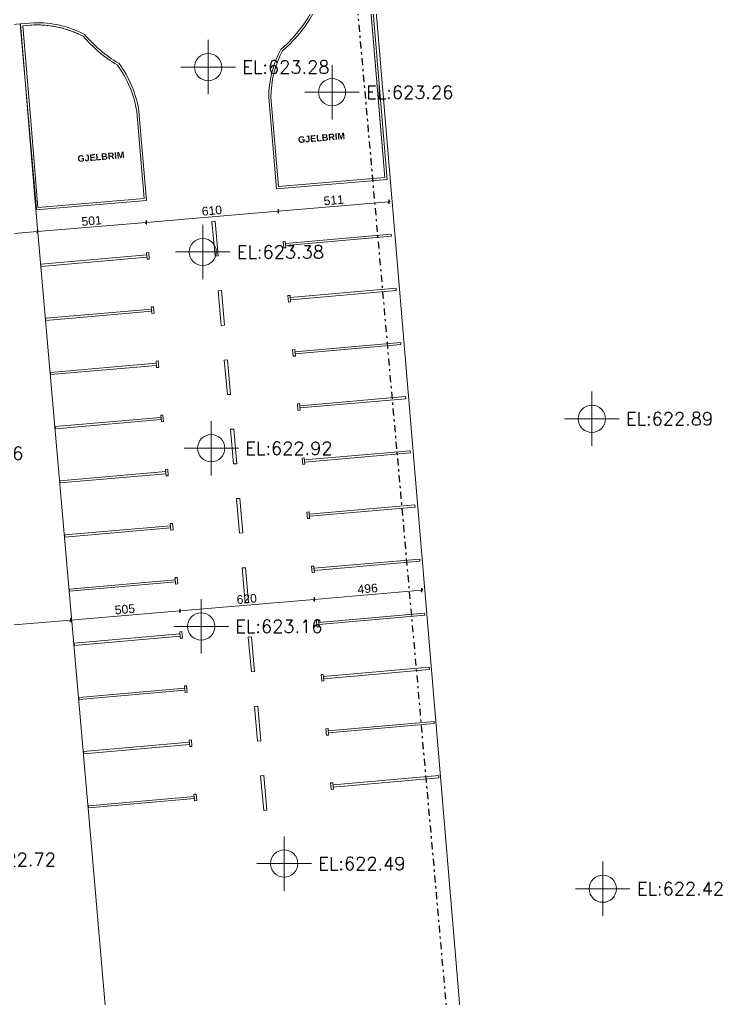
# Model space of a CAD drawing. Header units: metres. Extents: x 7516628 to 7516794, y 4692096 to 4692450.
# Drawn here: x 7516736.32 to 7516768.63, y 4692183.44 to 4692228.5 of the extents above; entities that cross this region are included whole.
import ezdxf

# ---------------------------------------------------------------- set-up
doc = ezdxf.new("R2010")
doc.units = ezdxf.units.M
doc.linetypes.add('Dot & Dashed', pattern=[670.277762, 317.5, -176.388889, 0, -176.388874])
for name, color, linetype, lineweight in [('dtm label', 1, 'Continuous', 0), ('New_Annotation - Text_Pen_No__84', 95, 'Continuous', 0), ('New_Dimensioning - General', 7, 'Continuous', 0), ('New_Dimensioning - General_Pen_No__1', 7, 'Continuous', 0), ('New_Dimensioning - General_Pen_No__142', 8, 'Continuous', 0), ('New_Dimensioning - General_Pen_No__161', 251, 'Continuous', 0), ('New_Drawing & Figure_Pen_No__58', 12, 'Continuous', 0), ('New_Structural - Bearing', 7, 'Continuous', 0), ('New_Structural - Bearing_Pen_No__1', 7, 'Continuous', 0), ('New_Structural - Bearing_Pen_No__184', 254, 'Continuous', 0), ('New_Structural - Bearing_Pen_No__89', 123, 'Continuous', 0), ('niveleta lartesite', 5, 'Continuous', 0), ('Parcela Baze', 7, 'Continuous', 0), ('projekt', 7, 'Continuous', 0)]:
    doc.layers.add(name, color=color, linetype=linetype, lineweight=lineweight)
doc.styles.add('GENERATED_STYLE_1', font='arial.ttf')
doc.styles.add('GENERATED_STYLE_2', font='arialbd.ttf')
doc.styles.get("Standard").update_dxf_attribs({"font": 'simplex.shx'})
doc.dimstyles.new('GENERATED_STYLE__1', dxfattribs={"dimtxt": 400, "dimasz": 95, "dimexe": 0.18, "dimexo": 100000, "dimgap": 0, "dimtad": 1, "dimdec": 0, "dimlfac": 0.1, "dimzin": 0, "dimdsep": 46, "dimtxsty": 'GENERATED_STYLE_1', "dimblk": 'ARROWHEAD_2', "dimblk1": 'ARROWHEAD_2', "dimblk2": 'ARROWHEAD_2', "dimcen": 0.09, "dimclrd": 251, "dimclre": 251, "dimclrt": 7, "dimadec": 0, "dimazin": 0, "dimtfac": 1, "dimtdec": 4, "dimtmove": 0, "dimatfit": 3, "dimfxl": 1, "dimtolj": 1, "dimtzin": 0, "dimarcsym": 0})

# ---------------------------------------------------------------- blocks, each defined once
blk = doc.blocks.new('Slab_36', base_point=(18338, -86812))
at = {"layer": 'New_Structural - Bearing_Pen_No__1', "color": 7, "linetype": 'Continuous', "lineweight": 13, "flags": 128}
for points in [[(18338, -86812), (18689, -91024, 0.124189), (19630, -93349, -0.509815), (20482, -103671, 0.123051), (19926, -105879), (20275, -110082), (25365, -109659), (23421, -86389), (18438, -86803), (18406, -86806)], [(18788, -91016), (18446, -86903), (23330, -86497), (23741, -91427), (25076, -107395), (25269, -109567), (20367, -109974), (20026, -105874, -0.121675), (20561, -103737, 0.508123), (19698, -93272, -0.062551), (19094, -92174, -0.0548), (18803, -91115, -0.001672), (18798, -91082, -0.003311)]]:
    blk.add_lwpolyline(points, format="xyb", close=True, dxfattribs=at)
blk = doc.blocks.new('Slab_38', base_point=(8504, -102500))
at = {"layer": 'New_Structural - Bearing_Pen_No__1', "color": 7, "linetype": 'Continuous', "lineweight": 13, "flags": 128}
for points in [[(8504, -102500), (8876, -106972), (9215, -111055), (14306, -110617), (13955, -106530, 0.128781), (13025, -104311, -0.081019), (11450, -102983, 0.127824), (9120, -102447), (9120, -102447)], [(8978, -106963), (9309, -110945), (14189, -110525), (13979, -107999), (13853, -106541, 0.127571), (12955, -104389, -0.079486), (11385, -103064, 0.126442), (9129, -102549), (8614, -102593)]]:
    blk.add_lwpolyline(points, format="xyb", close=True, dxfattribs=at)
blk = doc.blocks.new('Slab_179', base_point=(930, -103251))
at = {"layer": 'New_Structural - Bearing_Pen_No__184', "color": 254, "linetype": 'Continuous', "lineweight": 0, "flags": 128}
blk.add_lwpolyline([(12992, -154422), (11842, -141037), (9214, -111041), (9242, -111039), (8502, -102502), (921, -103151), (930, -103251), (-19196, -104973), (-19195, -104984), (-17517, -124689), (-15960, -142356), (-15796, -142342), (4114, -140647), (4114, -140646), (4112, -140622), (-15815, -142319), (-17376, -123985), (-18937, -105651), (990, -103954), (5726, -159057)], dxfattribs=at)
blk = doc.blocks.new('Slab_180', base_point=(11639, -138556))
at = {"layer": 'New_Structural - Bearing_Pen_No__1', "color": 7, "linetype": 'Continuous', "lineweight": 13, "flags": 128}
blk.add_lwpolyline([(11639, -138556), (16503, -138130), (16495, -138031), (11631, -138456)], close=True, dxfattribs=at)
blk = doc.blocks.new('Slab_181', base_point=(16486, -137931))
at = {"layer": 'New_Structural - Bearing_Pen_No__1', "color": 7, "linetype": 'Continuous', "lineweight": 13, "flags": 128}
blk.add_lwpolyline([(16486, -137931), (16512, -138230), (16612, -138221), (16585, -137922)], close=True, dxfattribs=at)
blk = doc.blocks.new('Slab_182', base_point=(11421, -136065))
at = {"layer": 'New_Structural - Bearing_Pen_No__1', "color": 7, "linetype": 'Continuous', "lineweight": 13, "flags": 128}
blk.add_lwpolyline([(11421, -136065), (16285, -135640), (16277, -135540), (11413, -135966)], close=True, dxfattribs=at)
blk = doc.blocks.new('Slab_183', base_point=(16268, -135440))
at = {"layer": 'New_Structural - Bearing_Pen_No__1', "color": 7, "linetype": 'Continuous', "lineweight": 13, "flags": 128}
blk.add_lwpolyline([(16268, -135440), (16294, -135739), (16394, -135731), (16368, -135432)], close=True, dxfattribs=at)
blk = doc.blocks.new('Slab_184', base_point=(11203, -133575))
at = {"layer": 'New_Structural - Bearing_Pen_No__1', "color": 7, "linetype": 'Continuous', "lineweight": 13, "flags": 128}
blk.add_lwpolyline([(11203, -133575), (16067, -133149), (16059, -133050), (11195, -133475)], close=True, dxfattribs=at)
blk = doc.blocks.new('Slab_185', base_point=(16050, -132950))
at = {"layer": 'New_Structural - Bearing_Pen_No__1', "color": 7, "linetype": 'Continuous', "lineweight": 13, "flags": 128}
blk.add_lwpolyline([(16050, -132950), (16076, -133249), (16176, -133240), (16150, -132941)], close=True, dxfattribs=at)
blk = doc.blocks.new('Slab_186', base_point=(10986, -131084))
at = {"layer": 'New_Structural - Bearing_Pen_No__1', "color": 7, "linetype": 'Continuous', "lineweight": 13, "flags": 128}
blk.add_lwpolyline([(10986, -131084), (15850, -130659), (15842, -130559), (10978, -130985)], close=True, dxfattribs=at)
blk = doc.blocks.new('Slab_187', base_point=(15833, -130459))
at = {"layer": 'New_Structural - Bearing_Pen_No__1', "color": 7, "linetype": 'Continuous', "lineweight": 13, "flags": 128}
blk.add_lwpolyline([(15833, -130459), (15859, -130758), (15959, -130750), (15933, -130451)], close=True, dxfattribs=at)
blk = doc.blocks.new('Slab_188', base_point=(10768, -128594))
at = {"layer": 'New_Structural - Bearing_Pen_No__1', "color": 7, "linetype": 'Continuous', "lineweight": 13, "flags": 128}
blk.add_lwpolyline([(10768, -128594), (15632, -128168), (15624, -128069), (10760, -128494)], close=True, dxfattribs=at)
blk = doc.blocks.new('Slab_189', base_point=(15615, -127969))
at = {"layer": 'New_Structural - Bearing_Pen_No__1', "color": 7, "linetype": 'Continuous', "lineweight": 13, "flags": 128}
blk.add_lwpolyline([(15615, -127969), (15641, -128268), (15741, -128259), (15715, -127960)], close=True, dxfattribs=at)
blk = doc.blocks.new('Slab_190', base_point=(10551, -126103))
at = {"layer": 'New_Structural - Bearing_Pen_No__1', "color": 7, "linetype": 'Continuous', "lineweight": 13, "flags": 128}
blk.add_lwpolyline([(10551, -126103), (15414, -125678), (15406, -125578), (10542, -126004)], close=True, dxfattribs=at)
blk = doc.blocks.new('Slab_191', base_point=(15397, -125478))
at = {"layer": 'New_Structural - Bearing_Pen_No__1', "color": 7, "linetype": 'Continuous', "lineweight": 13, "flags": 128}
blk.add_lwpolyline([(15397, -125478), (15423, -125777), (15523, -125769), (15497, -125470)], close=True, dxfattribs=at)
blk = doc.blocks.new('Slab_192', base_point=(10333, -123613))
at = {"layer": 'New_Structural - Bearing_Pen_No__1', "color": 7, "linetype": 'Continuous', "lineweight": 13, "flags": 128}
blk.add_lwpolyline([(10333, -123613), (15196, -123187), (15188, -123088), (10324, -123513)], close=True, dxfattribs=at)
blk = doc.blocks.new('Slab_193', base_point=(15179, -122988))
at = {"layer": 'New_Structural - Bearing_Pen_No__1', "color": 7, "linetype": 'Continuous', "lineweight": 13, "flags": 128}
blk.add_lwpolyline([(15179, -122988), (15205, -123287), (15305, -123278), (15279, -122979)], close=True, dxfattribs=at)
blk = doc.blocks.new('Slab_194', base_point=(10114, -121123))
at = {"layer": 'New_Structural - Bearing_Pen_No__1', "color": 7, "linetype": 'Continuous', "lineweight": 13, "flags": 128}
blk.add_lwpolyline([(10114, -121123), (14978, -120697), (14969, -120597), (10105, -121023)], close=True, dxfattribs=at)
blk = doc.blocks.new('Slab_195', base_point=(14960, -120498))
at = {"layer": 'New_Structural - Bearing_Pen_No__1', "color": 7, "linetype": 'Continuous', "lineweight": 13, "flags": 128}
blk.add_lwpolyline([(14960, -120498), (14986, -120796), (15086, -120788), (15060, -120489)], close=True, dxfattribs=at)
blk = doc.blocks.new('Slab_196', base_point=(9896, -118632))
at = {"layer": 'New_Structural - Bearing_Pen_No__1', "color": 7, "linetype": 'Continuous', "lineweight": 13, "flags": 128}
blk.add_lwpolyline([(9896, -118632), (14760, -118206), (14751, -118107), (9887, -118532)], close=True, dxfattribs=at)
blk = doc.blocks.new('Slab_197', base_point=(14742, -118007))
at = {"layer": 'New_Structural - Bearing_Pen_No__1', "color": 7, "linetype": 'Continuous', "lineweight": 13, "flags": 128}
blk.add_lwpolyline([(14742, -118007), (14768, -118306), (14868, -118297), (14842, -117998)], close=True, dxfattribs=at)
blk = doc.blocks.new('Slab_198', base_point=(9678, -116142))
at = {"layer": 'New_Structural - Bearing_Pen_No__1', "color": 7, "linetype": 'Continuous', "lineweight": 13, "flags": 128}
blk.add_lwpolyline([(9678, -116142), (14542, -115716), (14533, -115616), (9669, -116042)], close=True, dxfattribs=at)
blk = doc.blocks.new('Slab_199', base_point=(14524, -115517))
at = {"layer": 'New_Structural - Bearing_Pen_No__1', "color": 7, "linetype": 'Continuous', "lineweight": 13, "flags": 128}
blk.add_lwpolyline([(14524, -115517), (14550, -115816), (14650, -115807), (14624, -115508)], close=True, dxfattribs=at)
blk = doc.blocks.new('Slab_200', base_point=(9460, -113651))
at = {"layer": 'New_Structural - Bearing_Pen_No__1', "color": 7, "linetype": 'Continuous', "lineweight": 13, "flags": 128}
blk.add_lwpolyline([(9460, -113651), (14324, -113225), (14315, -113126), (9451, -113551)], close=True, dxfattribs=at)
blk = doc.blocks.new('Slab_201', base_point=(14306, -113026))
at = {"layer": 'New_Structural - Bearing_Pen_No__1', "color": 7, "linetype": 'Continuous', "lineweight": 13, "flags": 128}
blk.add_lwpolyline([(14306, -113026), (14332, -113325), (14432, -113316), (14406, -113017)], close=True, dxfattribs=at)
blk = doc.blocks.new('Slab_202', base_point=(27751, -137172))
at = {"layer": 'New_Structural - Bearing_Pen_No__1', "color": 7, "linetype": 'Continuous', "lineweight": 13, "flags": 128}
blk.add_lwpolyline([(27751, -137172), (22887, -137599), (22879, -137499), (27743, -137072)], close=True, dxfattribs=at)
blk = doc.blocks.new('Slab_203', base_point=(22870, -137399))
at = {"layer": 'New_Structural - Bearing_Pen_No__1', "color": 7, "linetype": 'Continuous', "lineweight": 13, "flags": 128}
blk.add_lwpolyline([(22870, -137399), (22896, -137698), (22797, -137707), (22770, -137408)], close=True, dxfattribs=at)
blk = doc.blocks.new('Slab_204', base_point=(27533, -134682))
at = {"layer": 'New_Structural - Bearing_Pen_No__1', "color": 7, "linetype": 'Continuous', "lineweight": 13, "flags": 128}
blk.add_lwpolyline([(27533, -134682), (22669, -135108), (22660, -135009), (27524, -134582)], close=True, dxfattribs=at)
blk = doc.blocks.new('Slab_205', base_point=(22652, -134909))
at = {"layer": 'New_Structural - Bearing_Pen_No__1', "color": 7, "linetype": 'Continuous', "lineweight": 13, "flags": 128}
blk.add_lwpolyline([(22652, -134909), (22678, -135208), (22578, -135216), (22552, -134918)], close=True, dxfattribs=at)
blk = doc.blocks.new('Slab_206', base_point=(27314, -132191))
at = {"layer": 'New_Structural - Bearing_Pen_No__1', "color": 7, "linetype": 'Continuous', "lineweight": 13, "flags": 128}
blk.add_lwpolyline([(27314, -132191), (22451, -132618), (22442, -132518), (27306, -132091)], close=True, dxfattribs=at)
blk = doc.blocks.new('Slab_207', base_point=(22433, -132418))
at = {"layer": 'New_Structural - Bearing_Pen_No__1', "color": 7, "linetype": 'Continuous', "lineweight": 13, "flags": 128}
blk.add_lwpolyline([(22433, -132418), (22459, -132717), (22360, -132726), (22333, -132427)], close=True, dxfattribs=at)
blk = doc.blocks.new('Slab_208', base_point=(27095, -129701))
at = {"layer": 'New_Structural - Bearing_Pen_No__1', "color": 7, "linetype": 'Continuous', "lineweight": 13, "flags": 128}
blk.add_lwpolyline([(27095, -129701), (22231, -130127), (22223, -130028), (27086, -129601)], close=True, dxfattribs=at)
blk = doc.blocks.new('Slab_209', base_point=(22214, -129928))
at = {"layer": 'New_Structural - Bearing_Pen_No__1', "color": 7, "linetype": 'Continuous', "lineweight": 13, "flags": 128}
blk.add_lwpolyline([(22214, -129928), (22240, -130227), (22140, -130236), (22114, -129937)], close=True, dxfattribs=at)
blk = doc.blocks.new('Slab_210', base_point=(26877, -127210))
at = {"layer": 'New_Structural - Bearing_Pen_No__1', "color": 7, "linetype": 'Continuous', "lineweight": 13, "flags": 128}
blk.add_lwpolyline([(26877, -127210), (22013, -127637), (22004, -127537), (26868, -127111)], close=True, dxfattribs=at)
blk = doc.blocks.new('Slab_211', base_point=(21995, -127438))
at = {"layer": 'New_Structural - Bearing_Pen_No__1', "color": 7, "linetype": 'Continuous', "lineweight": 13, "flags": 128}
blk.add_lwpolyline([(21995, -127438), (22022, -127737), (21922, -127745), (21896, -127446)], close=True, dxfattribs=at)
blk = doc.blocks.new('Slab_212', base_point=(26658, -124720))
at = {"layer": 'New_Structural - Bearing_Pen_No__1', "color": 7, "linetype": 'Continuous', "lineweight": 13, "flags": 128}
blk.add_lwpolyline([(26658, -124720), (21794, -125146), (21786, -125047), (26649, -124620)], close=True, dxfattribs=at)
blk = doc.blocks.new('Slab_213', base_point=(21777, -124947))
at = {"layer": 'New_Structural - Bearing_Pen_No__1', "color": 7, "linetype": 'Continuous', "lineweight": 13, "flags": 128}
blk.add_lwpolyline([(21777, -124947), (21803, -125246), (21703, -125255), (21677, -124956)], close=True, dxfattribs=at)
blk = doc.blocks.new('Slab_214', base_point=(26440, -122229))
at = {"layer": 'New_Structural - Bearing_Pen_No__1', "color": 7, "linetype": 'Continuous', "lineweight": 13, "flags": 128}
blk.add_lwpolyline([(26440, -122229), (21576, -122656), (21567, -122556), (26431, -122130)], close=True, dxfattribs=at)
blk = doc.blocks.new('Slab_215', base_point=(21558, -122457))
at = {"layer": 'New_Structural - Bearing_Pen_No__1', "color": 7, "linetype": 'Continuous', "lineweight": 13, "flags": 128}
blk.add_lwpolyline([(21558, -122457), (21585, -122756), (21485, -122764), (21459, -122466)], close=True, dxfattribs=at)
blk = doc.blocks.new('Slab_216', base_point=(26222, -119739))
at = {"layer": 'New_Structural - Bearing_Pen_No__1', "color": 7, "linetype": 'Continuous', "lineweight": 13, "flags": 128}
blk.add_lwpolyline([(26222, -119739), (21358, -120165), (21350, -120066), (26213, -119639)], close=True, dxfattribs=at)
blk = doc.blocks.new('Slab_217', base_point=(21341, -119966))
at = {"layer": 'New_Structural - Bearing_Pen_No__1', "color": 7, "linetype": 'Continuous', "lineweight": 13, "flags": 128}
blk.add_lwpolyline([(21341, -119966), (21367, -120265), (21268, -120274), (21241, -119975)], close=True, dxfattribs=at)
blk = doc.blocks.new('Slab_218', base_point=(26004, -117248))
at = {"layer": 'New_Structural - Bearing_Pen_No__1', "color": 7, "linetype": 'Continuous', "lineweight": 13, "flags": 128}
blk.add_lwpolyline([(26004, -117248), (21140, -117675), (21131, -117575), (25995, -117149)], close=True, dxfattribs=at)
blk = doc.blocks.new('Slab_219', base_point=(21122, -117476))
at = {"layer": 'New_Structural - Bearing_Pen_No__1', "color": 7, "linetype": 'Continuous', "lineweight": 13, "flags": 128}
blk.add_lwpolyline([(21122, -117476), (21149, -117775), (21049, -117783), (21023, -117485)], close=True, dxfattribs=at)
blk = doc.blocks.new('Slab_220', base_point=(25785, -114758))
at = {"layer": 'New_Structural - Bearing_Pen_No__1', "color": 7, "linetype": 'Continuous', "lineweight": 13, "flags": 128}
blk.add_lwpolyline([(25785, -114758), (20921, -115185), (20913, -115085), (25777, -114658)], close=True, dxfattribs=at)
blk = doc.blocks.new('Slab_221', base_point=(20904, -114985))
at = {"layer": 'New_Structural - Bearing_Pen_No__1', "color": 7, "linetype": 'Continuous', "lineweight": 13, "flags": 128}
blk.add_lwpolyline([(20904, -114985), (20930, -115284), (20831, -115293), (20804, -114994)], close=True, dxfattribs=at)
blk = doc.blocks.new('Slab_222', base_point=(25567, -112268))
at = {"layer": 'New_Structural - Bearing_Pen_No__1', "color": 7, "linetype": 'Continuous', "lineweight": 13, "flags": 128}
blk.add_lwpolyline([(25567, -112268), (20703, -112694), (20694, -112595), (25558, -112168)], close=True, dxfattribs=at)
blk = doc.blocks.new('Slab_223', base_point=(20686, -112495))
at = {"layer": 'New_Structural - Bearing_Pen_No__1', "color": 7, "linetype": 'Continuous', "lineweight": 13, "flags": 128}
blk.add_lwpolyline([(20686, -112495), (20712, -112794), (20612, -112803), (20586, -112504)], close=True, dxfattribs=at)
blk = doc.blocks.new('Slab_754', base_point=(18737, -125914))
at = {"layer": 'New_Structural - Bearing_Pen_No__1', "color": 7, "linetype": 'Continuous', "lineweight": 13, "flags": 128}
blk.add_lwpolyline([(18737, -125914), (18595, -124321), (18446, -124334), (18587, -125928)], close=True, dxfattribs=at)
blk = doc.blocks.new('Slab_755', base_point=(18453, -122727))
at = {"layer": 'New_Structural - Bearing_Pen_No__1', "color": 7, "linetype": 'Continuous', "lineweight": 13, "flags": 128}
blk.add_lwpolyline([(18453, -122727), (18312, -121133), (18162, -121147), (18304, -122740)], close=True, dxfattribs=at)
blk = doc.blocks.new('Slab_756', base_point=(18170, -119540))
at = {"layer": 'New_Structural - Bearing_Pen_No__1', "color": 7, "linetype": 'Continuous', "lineweight": 13, "flags": 128}
blk.add_lwpolyline([(18170, -119540), (18028, -117946), (17879, -117959), (18021, -119553)], close=True, dxfattribs=at)
blk = doc.blocks.new('Slab_757', base_point=(17887, -116352))
at = {"layer": 'New_Structural - Bearing_Pen_No__1', "color": 7, "linetype": 'Continuous', "lineweight": 13, "flags": 128}
blk.add_lwpolyline([(17887, -116352), (17745, -114758), (17596, -114772), (17737, -116365)], close=True, dxfattribs=at)
blk = doc.blocks.new('Slab_758', base_point=(17603, -113165))
at = {"layer": 'New_Structural - Bearing_Pen_No__1', "color": 7, "linetype": 'Continuous', "lineweight": 13, "flags": 128}
blk.add_lwpolyline([(17603, -113165), (17462, -111571), (17312, -111584), (17454, -113178)], close=True, dxfattribs=at)
blk = doc.blocks.new('Slab_759', base_point=(19842, -138667))
at = {"layer": 'New_Structural - Bearing_Pen_No__1', "color": 7, "linetype": 'Continuous', "lineweight": 13, "flags": 128}
blk.add_lwpolyline([(19842, -138667), (19701, -137073), (19551, -137086), (19693, -138680)], close=True, dxfattribs=at)
blk = doc.blocks.new('Slab_760', base_point=(19559, -135479))
at = {"layer": 'New_Structural - Bearing_Pen_No__1', "color": 7, "linetype": 'Continuous', "lineweight": 13, "flags": 128}
blk.add_lwpolyline([(19559, -135479), (19417, -133885), (19268, -133899), (19410, -135492)], close=True, dxfattribs=at)
blk = doc.blocks.new('Slab_761', base_point=(19276, -132292))
at = {"layer": 'New_Structural - Bearing_Pen_No__1', "color": 7, "linetype": 'Continuous', "lineweight": 13, "flags": 128}
blk.add_lwpolyline([(19276, -132292), (19134, -130698), (18984, -130711), (19126, -132305)], close=True, dxfattribs=at)
blk = doc.blocks.new('Slab_762', base_point=(18992, -129104))
at = {"layer": 'New_Structural - Bearing_Pen_No__1', "color": 7, "linetype": 'Continuous', "lineweight": 13, "flags": 128}
blk.add_lwpolyline([(18992, -129104), (18850, -127511), (18701, -127524), (18843, -129118)], close=True, dxfattribs=at)
blk = doc.blocks.new('Slab_888', base_point=(8614, -102593))
at = {"layer": 'New_Structural - Bearing_Pen_No__89', "color": 123, "linetype": 'Continuous', "lineweight": 20, "flags": 128}
blk.add_lwpolyline([(8614, -102593), (8978, -106963), (9309, -110945), (14196, -110525), (13853, -106541, 0.127571), (12955, -104389, -0.079486), (11385, -103064, 0.132016), (9027, -102553), (9028, -102557)], format="xyb", close=True, dxfattribs=at)
blk = doc.blocks.new('Slab_889', base_point=(18438, -86803))
at = {"layer": 'New_Structural - Bearing_Pen_No__89', "color": 123, "linetype": 'Continuous', "lineweight": 20, "flags": 128}
blk.add_lwpolyline([(18438, -86803), (18788, -91016, 0.003311), (18798, -91082, 0.001672), (18803, -91115, 0.117859), (19699, -93274, -0.50793), (20562, -103735, 0.121797), (20026, -105874), (20367, -109974), (25257, -109568), (23330, -86497), (22657, -86553), (22648, -86453)], format="xyb", close=True, dxfattribs=at)
blk = doc.blocks.new('*D893')
at = {"layer": 'New_Dimensioning - General_Pen_No__142', "color": 8, "linetype": 'Continuous', "lineweight": 13}
for p, q in [((25421, -110742), (25483, -110612)), ((20332, -111176), (20393, -111045))]:
    blk.add_line(p, q, dxfattribs=at)
at = {"layer": 'New_Dimensioning - General_Pen_No__161', "color": 251, "linetype": 'Continuous', "lineweight": 13}
for p, q in [((25452, -110677), (20363, -111110)), ((25444, -110584), (25460, -110770)), ((25513, -110672), (25452, -110677)), ((20363, -111110), (14290, -111628)), ((20355, -111017), (20371, -111204))]:
    blk.add_line(p, q, dxfattribs=at)
at = {"layer": 'New_Dimensioning - General_Pen_No__1', "color": 7, "lineweight": 13, "insert": (22465, -110851), "char_height": 400, "attachment_point": 7, "rotation": 4.8674, "style": 'GENERATED_STYLE_1'}
blk.add_mtext('\\A1;511', dxfattribs=at)
blk = doc.blocks.new('ARROWHEAD_2')
at = {"color": 0, "linetype": 'Continuous', "lineweight": 0}
for p, q in [((0, 0), (-1, 0)), ((-0.38, -0.66), (0.38, 0.66))]:
    blk.add_line(p, q, dxfattribs=at)
blk = doc.blocks.new('*D894')
at = {"layer": 'New_Dimensioning - General_Pen_No__142', "color": 8, "linetype": 'Continuous', "lineweight": 13}
for p, q in [((20332, -111176), (20393, -111045)), ((14259, -111693), (14320, -111562))]:
    blk.add_line(p, q, dxfattribs=at)
at = {"layer": 'New_Dimensioning - General_Pen_No__161', "color": 251, "linetype": 'Continuous', "lineweight": 13}
for p, q in [((20363, -111110), (14290, -111628)), ((14290, -111628), (9299, -112053)), ((14282, -111534), (14298, -111721))]:
    blk.add_line(p, q, dxfattribs=at)
at = {"layer": 'New_Dimensioning - General_Pen_No__1', "color": 7, "lineweight": 13, "insert": (16863, -111328), "char_height": 400, "attachment_point": 7, "rotation": 4.8674, "style": 'GENERATED_STYLE_1'}
blk.add_mtext('\\A1;610', dxfattribs=at)
blk = doc.blocks.new('*D895')
at = {"layer": 'New_Dimensioning - General_Pen_No__142', "color": 8, "linetype": 'Continuous', "lineweight": 13}
for p, q in [((14259, -111693), (14320, -111562)), ((9268, -112118), (9330, -111987))]:
    blk.add_line(p, q, dxfattribs=at)
at = {"layer": 'New_Dimensioning - General_Pen_No__161', "color": 251, "linetype": 'Continuous', "lineweight": 13}
for p, q in [((14290, -111628), (9299, -112053)), ((9299, -112053), (1737, -112697)), ((9291, -111959), (9307, -112146))]:
    blk.add_line(p, q, dxfattribs=at)
at = {"layer": 'New_Dimensioning - General_Pen_No__1', "color": 7, "lineweight": 13, "insert": (11332, -111799), "char_height": 400, "attachment_point": 7, "rotation": 4.8674, "style": 'GENERATED_STYLE_1'}
blk.add_mtext('\\A1;501', dxfattribs=at)
blk = doc.blocks.new('*D896')
at = {"layer": 'New_Dimensioning - General_Pen_No__142', "color": 8, "linetype": 'Continuous', "lineweight": 13}
for p, q in [((9268, -112118), (9330, -111987)), ((1706, -112762), (1767, -112631))]:
    blk.add_line(p, q, dxfattribs=at)
at = {"layer": 'New_Dimensioning - General_Pen_No__161', "color": 251, "linetype": 'Continuous', "lineweight": 13}
for p, q in [((9299, -112053), (1737, -112697)), ((9291, -111959), (9307, -112146)), ((1729, -112603), (1744, -112790)), ((1737, -112697), (1487, -112718))]:
    blk.add_line(p, q, dxfattribs=at)
at = {"layer": 'New_Dimensioning - General_Pen_No__1', "color": 7, "lineweight": 13, "char_height": 400, "attachment_point": 7, "rotation": 4.8674, "style": 'GENERATED_STYLE_1'}
for s, insert in [('\\A1;25', (1766, -112614)), ('\\A1;759', (5055, -112334))]:
    blk.add_mtext(s, dxfattribs=dict(at, insert=insert))
blk = doc.blocks.new('*D909')
at = {"layer": 'New_Dimensioning - General_Pen_No__142', "color": 8, "linetype": 'Continuous', "lineweight": 13}
for p, q in [((26925, -128611), (26987, -128481)), ((21984, -129032), (22045, -128901))]:
    blk.add_line(p, q, dxfattribs=at)
at = {"layer": 'New_Dimensioning - General_Pen_No__161', "color": 251, "linetype": 'Continuous', "lineweight": 13}
for p, q in [((22007, -128873), (22023, -129060)), ((26956, -128546), (22015, -128967)), ((26948, -128452), (26964, -128639)), ((27017, -128541), (26956, -128546)), ((22015, -128967), (15839, -129493))]:
    blk.add_line(p, q, dxfattribs=at)
at = {"layer": 'New_Dimensioning - General_Pen_No__1', "color": 7, "lineweight": 13, "insert": (24023, -128715), "char_height": 400, "attachment_point": 7, "rotation": 4.8674, "style": 'GENERATED_STYLE_1'}
blk.add_mtext('\\A1;496', dxfattribs=at)
blk = doc.blocks.new('*D910')
at = {"layer": 'New_Dimensioning - General_Pen_No__142', "color": 8, "linetype": 'Continuous', "lineweight": 13}
for p, q in [((21984, -129032), (22045, -128901)), ((15808, -129558), (15869, -129427))]:
    blk.add_line(p, q, dxfattribs=at)
at = {"layer": 'New_Dimensioning - General_Pen_No__161', "color": 251, "linetype": 'Continuous', "lineweight": 13}
for p, q in [((22015, -128967), (15839, -129493)), ((15839, -129493), (10810, -129921)), ((15831, -129399), (15847, -129586))]:
    blk.add_line(p, q, dxfattribs=at)
at = {"layer": 'New_Dimensioning - General_Pen_No__1', "color": 7, "lineweight": 13, "insert": (18464, -129189), "char_height": 400, "attachment_point": 7, "rotation": 4.8674, "style": 'GENERATED_STYLE_1'}
blk.add_mtext('\\A1;620', dxfattribs=at)
blk = doc.blocks.new('*D911')
at = {"layer": 'New_Dimensioning - General_Pen_No__142', "color": 8, "linetype": 'Continuous', "lineweight": 13}
for p, q in [((15808, -129558), (15869, -129427)), ((10780, -129986), (10841, -129855))]:
    blk.add_line(p, q, dxfattribs=at)
at = {"layer": 'New_Dimensioning - General_Pen_No__161', "color": 251, "linetype": 'Continuous', "lineweight": 13}
blk.add_line((15839, -129493), (10810, -129921), dxfattribs=at)
at = {"layer": 'New_Dimensioning - General_Pen_No__1', "color": 7, "lineweight": 13, "insert": (12862, -129666), "char_height": 400, "attachment_point": 7, "rotation": 4.8674, "style": 'GENERATED_STYLE_1'}
blk.add_mtext('\\A1;505', dxfattribs=at)
blk = doc.blocks.new('*D912')
at = {"layer": 'New_Dimensioning - General_Pen_No__142', "color": 8, "linetype": 'Continuous', "lineweight": 13}
for p, q in [((10780, -129986), (10841, -129855)), ((3227, -130629), (3289, -130499))]:
    blk.add_line(p, q, dxfattribs=at)
at = {"layer": 'New_Dimensioning - General_Pen_No__161', "color": 251, "linetype": 'Continuous', "lineweight": 13}
for p, q in [((15839, -129493), (10810, -129921)), ((10810, -129921), (3258, -130564)), ((10802, -129827), (10818, -130014)), ((3250, -130470), (3266, -130657))]:
    blk.add_line(p, q, dxfattribs=at)
at = {"layer": 'New_Dimensioning - General_Pen_No__1', "color": 7, "lineweight": 13, "char_height": 400, "attachment_point": 7, "rotation": 4.8674, "style": 'GENERATED_STYLE_1'}
for s, insert in [('\\A1;758', (6571, -130201)), ('\\A1;25', (3287, -130481))]:
    blk.add_mtext(s, dxfattribs=dict(at, insert=insert))
blk = doc.blocks.new('A$C11597C86')
at = {"layer": 'New_Drawing & Figure_Pen_No__58', "color": 12, "linetype": 'Dot & Dashed', "lineweight": 25, "flags": 128}
blk.add_lwpolyline([(161005.8, -220534.1), (148309.8, -77908), (141260.7, 6886.8), (128599.3, 55612.9), (128534.2, 55593), (114816.7, 109356.5), (71029.6, 102087.9), (68551.8, 101645.5), (73236, 84668.8), (85462, 42989.5), (97305.9, -251.6), (101619.7, -39309.5), (117916.4, -230737.2)], close=True, dxfattribs=at)
at = {"layer": 'New_Structural - Bearing', "color": 7, "linetype": 'Continuous', "lineweight": 13}
for name, p in [('Slab_36', (144376.3, -82495.2)), ('Slab_38', (134542.2, -98183.3)), ('Slab_758', (143641.2, -108848.1)), ('Slab_222', (151604.8, -107951)), ('Slab_223', (146723.5, -108178.4)), ('Slab_200', (135497.7, -109334.5)), ('Slab_201', (140344.1, -108709.6)), ('Slab_220', (151823.2, -110441.4)), ('Slab_757', (143924.6, -112035.5)), ('Slab_221', (146941.9, -110668.8)), ('Slab_198', (135715.7, -111825)), ('Slab_199', (140562.1, -111200.1)), ('Slab_218', (152041.6, -112931.9)), ('Slab_219', (147160.4, -113159.2)), ('Slab_196', (135933.6, -114315.5)), ('Slab_197', (140780.1, -113690.5)), ('Slab_756', (144207.9, -115222.9)), ('Slab_216', (152260.1, -115422.3)), ('Slab_217', (147378.8, -115649.7)), ('Slab_195', (140998, -116181)), ('Slab_194', (136151.6, -116805.9)), ('Slab_755', (144491.3, -118410.4)), ('Slab_214', (152477.6, -117912.8)), ('Slab_215', (147596.3, -118140.2)), ('Slab_192', (136370.4, -119296.3)), ('Slab_193', (141216.9, -118671.4)), ('Slab_754', (144774.7, -121597.8)), ('Slab_212', (152696.1, -120403.3)), ('Slab_213', (147814.8, -120630.6)), ('Slab_191', (141434.9, -121161.9)), ('Slab_190', (136588.4, -121786.8)), ('Slab_210', (152914.5, -122893.7)), ('Slab_762', (145030.1, -124787.7)), ('Slab_211', (148033.2, -123121.1)), ('Slab_188', (136806.4, -124277.3)), ('Slab_189', (141652.8, -123652.4)), ('Slab_209', (148251.7, -125611.5)), ('Slab_208', (153132.9, -125384.1)), ('Slab_187', (141870.8, -126142.9)), ('Slab_186', (137024.3, -126767.8)), ('Slab_761', (145313.5, -127975.1)), ('Slab_206', (153352.3, -127874.5)), ('Slab_207', (148471, -128101.9)), ('Slab_184', (137241.4, -129258.3)), ('Slab_185', (142087.8, -128633.4)), ('Slab_760', (145596.9, -131162.6)), ('Slab_205', (148689.5, -130592.3)), ('Slab_204', (153570.7, -130364.9)), ('Slab_183', (142305.8, -131123.9)), ('Slab_182', (137459.4, -131748.8)), ('Slab_759', (145880.2, -134350)), ('Slab_202', (153789.2, -132855.4)), ('Slab_203', (148907.9, -133082.7)), ('Slab_180', (137677.3, -134239.3)), ('Slab_181', (142523.8, -133614.4))]:
    blk.add_blockref(name, p, dxfattribs=at)
at = {"layer": 'New_Structural - Bearing', "color": 123, "linetype": 'Continuous', "lineweight": 20}
for name, p in [('Slab_889', (144476, -82486.9)), ('Slab_888', (134652.1, -98276.1))]:
    blk.add_blockref(name, p, dxfattribs=at)
at = {"layer": 'New_Structural - Bearing', "color": 254, "linetype": 'Continuous', "lineweight": 0}
blk.add_blockref('Slab_179', (126967.8, -98934.1), dxfattribs=at)
at = {"layer": 'New_Annotation - Text_Pen_No__84', "color": 95, "linetype": 'Continuous', "lineweight": 15, "char_height": 300, "attachment_point": 2, "rotation": 4.91179, "style": 'GENERATED_STYLE_2'}
for insert in [(148374.3, -103274.3), (138233.3, -104145.8)]:
    blk.add_mtext('\\A1;GJELBRIM', dxfattribs=dict(at, insert=insert))
at = {"layer": 'New_Dimensioning - General', "color": 251, "linetype": 'Continuous', "lineweight": 13}
for base, p1, p2, picture, middle in [((127774.4, -108380), (135305.4, -107363.9), (122683, -48591.6), '*D896', (131531, -107779)), ((129295.9, -126247.3), (136848.3, -125604.3), (122683, -48591.6), '*D912', (133047.3, -125646.8)), ((146400.7, -106793.8), (151403.2, -105342.4), (146313.1, -105765.5), '*D893', (148940.8, -106296.5)), ((140327.5, -107311), (146313.1, -105765.5), (140233.6, -106208), '*D894', (143339.3, -106773.5)), ((135337, -107735.9), (140233.6, -106208), (135305.4, -107363.9), '*D895', (137807.5, -107244.6)), ((148052.7, -124650), (152983.3, -124105.1), (148042.4, -124529.5), '*D909', (150498.5, -124160.7)), ((141876.6, -125176), (148042.4, -124529.5), (141900.9, -125461.5), '*D910', (144939.9, -124634.1)), ((136848.3, -125604.2), (141900.9, -125461.5), (136848.3, -125604.3), '*D911', (139337.6, -125111.2))]:
    dim = blk.add_linear_dim(base=base, p1=p1, p2=p2, angle=184.8674, dimstyle='GENERATED_STYLE__1', dxfattribs=at)
    dim.commit()
    dim.dimension.update_dxf_attribs({"geometry": picture, "text_midpoint": middle, "dimtype": 128, "text_rotation": 4.8674, "insert": (126037.9, 4316.6)})

msp = doc.modelspace()

# ---------------------------------------------------------------- block references
at = {"layer": 'projekt', "xscale": 0.001, "yscale": 0.001, "zscale": 0.001}
msp.add_blockref('A$C11597C86', (7516601.811, 4692326.488), dxfattribs=at)

# ---------------------------------------------------------------- next in the draw order: linework, layer by layer
at = {"layer": 'dtm label', "color": 1, "linetype": 'Continuous', "lineweight": 0}
for p, q in [((7516744.988, 4692225.067, 623.277), (7516744.988, 4692227.567, 623.277)), ((7516743.738, 4692226.317, 623.277), (7516746.238, 4692226.317, 623.277)), ((7516750.685, 4692223.911, 623.261), (7516750.685, 4692226.411, 623.261)), ((7516749.435, 4692225.161, 623.261), (7516751.935, 4692225.161, 623.261)), ((7516762.629, 4692208.892, 622.892), (7516762.629, 4692211.392, 622.892)), ((7516745.129, 4692207.538, 622.92), (7516745.129, 4692210.038, 622.92)), ((7516761.379, 4692210.142, 622.892), (7516763.879, 4692210.142, 622.892)), ((7516743.879, 4692208.788, 622.92), (7516746.379, 4692208.788, 622.92)), ((7516748.482, 4692188.438, 622.487), (7516748.482, 4692190.938, 622.487)), ((7516747.232, 4692189.688, 622.487), (7516749.732, 4692189.688, 622.487)), ((7516763.131, 4692187.279, 622.415), (7516763.131, 4692189.779, 622.415)), ((7516761.881, 4692188.529, 622.415), (7516764.381, 4692188.529, 622.415))]:
    msp.add_line(p, q, dxfattribs=at)
for centre in [(7516744.988, 4692226.317, 623.277), (7516750.685, 4692225.161, 623.261), (7516762.629, 4692210.142, 622.892), (7516745.129, 4692208.788, 622.92), (7516748.482, 4692189.688, 622.487), (7516763.131, 4692188.529, 622.415)]:
    msp.add_circle(centre, 0.625, dxfattribs=at)
at = {"layer": 'niveleta lartesite', "color": 5, "linetype": 'Continuous', "lineweight": 0}
for p, q in [((7516744.738, 4692216.564, 623.381), (7516744.738, 4692219.064, 623.381)), ((7516743.488, 4692217.814, 623.381), (7516745.988, 4692217.814, 623.381)), ((7516744.667, 4692199.343, 623.165), (7516744.667, 4692201.843, 623.165)), ((7516743.417, 4692200.593, 623.165), (7516745.917, 4692200.593, 623.165))]:
    msp.add_line(p, q, dxfattribs=at)
for centre in [(7516744.738, 4692217.814, 623.381), (7516744.667, 4692200.593, 623.165)]:
    msp.add_circle(centre, 0.625, dxfattribs=at)
at = {"layer": 'Parcela Baze', "flags": 128}
msp.add_lwpolyline([(7516751.06, 4692248.59), (7516735.21, 4692261.76), (7516704.59, 4692287.19), (7516717.14, 4692130.48), (7516739.53, 4692135.32), (7516760.35, 4692138.04)], close=True, dxfattribs=at)
msp.add_lwpolyline([(7516751.06, 4692248.59), (7516735.21, 4692261.76), (7516704.59, 4692287.19), (7516717.14, 4692130.48), (7516739.53, 4692135.32), (7516760.35, 4692138.04)], close=True, dxfattribs=at)

# ---------------------------------------------------------------- next in the draw order: texts
at = {"layer": 'dtm label', "color": 1, "linetype": 'Continuous', "lineweight": 0, "char_height": 0.6, "attachment_point": 4}
for s, insert in [('EL:623.28', (7516746.556, 4692226.317, 623.277)), ('EL:623.26', (7516752.252, 4692225.161, 623.261)), ('EL:622.89', (7516764.196, 4692210.142, 622.892)), ('EL:622.92', (7516746.696, 4692208.788, 622.92)), ('EL:622.96', (7516732.479, 4692208.556, 622.962)), ('EL:622.72', (7516733.973, 4692189.874, 622.724)), ('EL:622.49', (7516750.049, 4692189.688, 622.487)), ('EL:622.42', (7516764.699, 4692188.529, 622.415))]:
    msp.add_mtext(s, dxfattribs=dict(at, insert=insert))
at = {"layer": 'niveleta lartesite', "color": 5, "linetype": 'Continuous', "lineweight": 0, "char_height": 0.6, "attachment_point": 4}
for s, insert in [('EL:623.38', (7516746.305, 4692217.814, 623.381)), ('EL:623.16', (7516746.235, 4692200.593, 623.165))]:
    msp.add_mtext(s, dxfattribs=dict(at, insert=insert))

doc.saveas('drawing.dxf')
